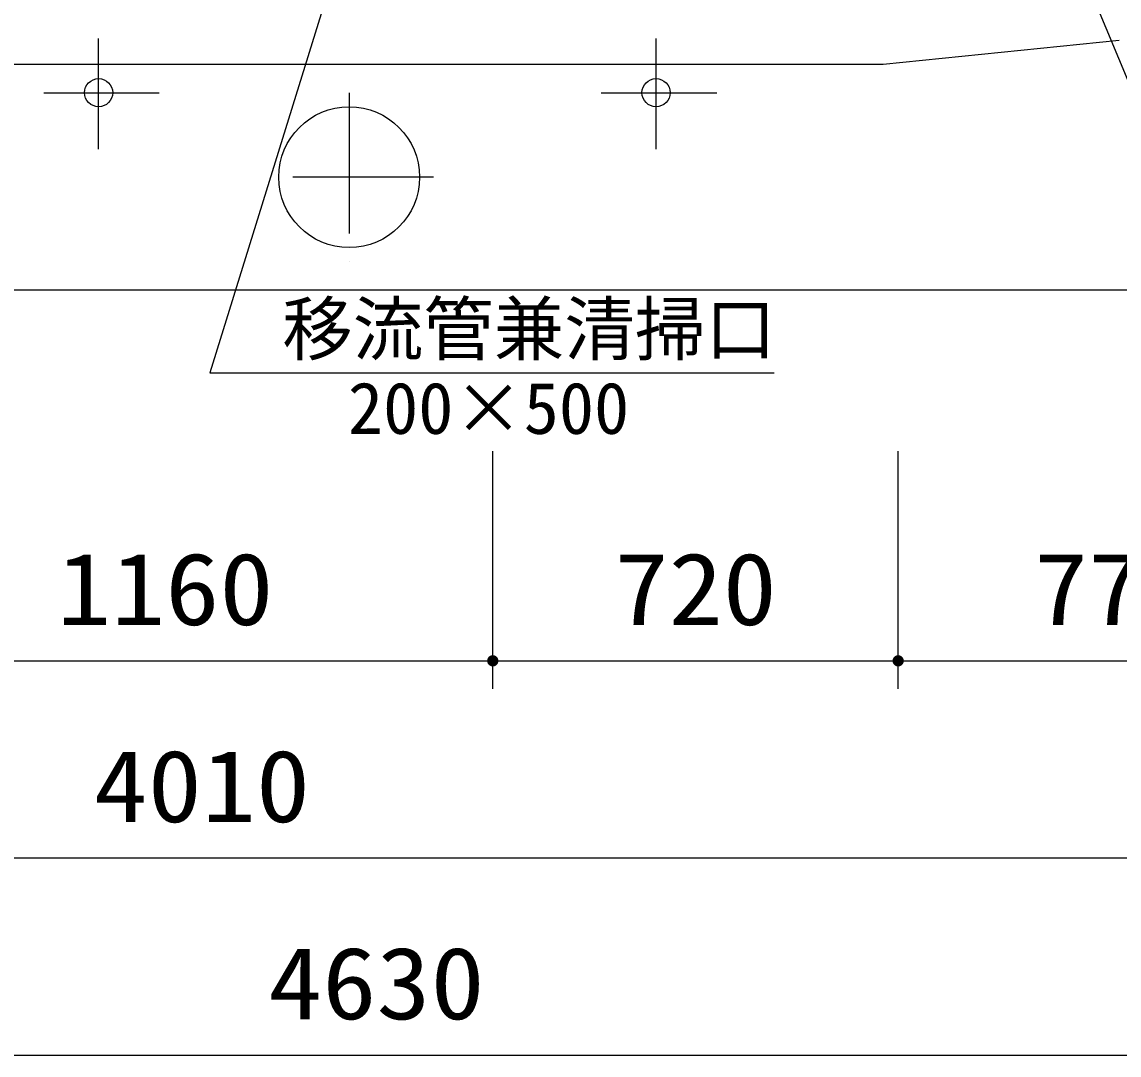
# Model space of a CAD drawing. Units: millimetres, scale not verified. Extents: x -14850 to 14850, y -10500 to 10500.
# Drawn here: x -8786 to -6838, y -2042 to -208 of the extents above; entities that cross this region are included whole.
import ezdxf
from ezdxf.enums import TextEntityAlignment as Align

# ---------------------------------------------------------------- set-up
doc = ezdxf.new("R2010")
doc.units = ezdxf.units.MM
doc.header["$LTSCALE"] = 50
doc.linetypes.add('CHAIN1', pattern=[8, 5, -1, 1, -1])
for name, color, linetype, lineweight in [('0-0_製作', 5, 'Continuous', 25), ('0-1_空気管', 3, 'Continuous', 25), ('0-4_07', 7, 'Continuous', 25)]:
    doc.layers.add(name, color=color, linetype=linetype, lineweight=lineweight)
doc.styles.add('ＭＳ ゴシック', font='')
doc.styles.get('ＭＳ ゴシック').set_extended_font_data('MS Gothic')

msp = doc.modelspace()

# ---------------------------------------------------------------- linework, layer by layer
at = {"layer": '0-0_製作', "color": 2}
for p, q in [((-7949.91, -1392.1), (-7949.91, -969.56)), ((-7229.91, -1392.1), (-7229.91, -969.56)), ((-9109.91, -1342.1), (-7949.91, -1342.1)), ((-7949.91, -1342.1), (-7229.91, -1342.1)), ((-7229.91, -1342.1), (-6459.91, -1342.1)), ((-10469.91, -1692.1), (-6459.91, -1692.1)), ((-10469.91, -2042.1), (-5839.91, -2042.1))]:
    msp.add_line(p, q, dxfattribs=at)
at = {"layer": '0-0_製作'}
for points in [[(-7959.89, -1341.47), (-7949.91, -1342.1), (-7959.91, -1342.1)], [(-7959.91, -1342.1), (-7959.6, -1344.59), (-7959.84, -1343.35)], [(-7959.91, -1342.1), (-7959.21, -1345.78), (-7959.6, -1344.59)], [(-7949.91, -1342.1), (-7959.21, -1345.78), (-7959.91, -1342.1)], [(-7959.74, -1340.23), (-7949.91, -1342.1), (-7959.89, -1341.47)], [(-7959.42, -1339.01), (-7949.91, -1342.1), (-7959.74, -1340.23)], [(-7958.96, -1337.84), (-7949.91, -1342.1), (-7959.42, -1339.01)], [(-7949.91, -1342.1), (-7958.68, -1346.92), (-7959.21, -1345.78)], [(-7958.36, -1336.74), (-7949.91, -1342.1), (-7958.96, -1337.84)], [(-7949.91, -1342.1), (-7958, -1347.98), (-7958.68, -1346.92)], [(-7957.62, -1335.73), (-7949.91, -1342.1), (-7958.36, -1336.74)], [(-7949.91, -1342.1), (-7957.2, -1348.95), (-7958, -1347.98)], [(-7956.76, -1334.81), (-7949.91, -1342.1), (-7957.62, -1335.73)], [(-7949.91, -1342.1), (-7956.29, -1349.81), (-7957.2, -1348.95)], [(-7955.79, -1334.01), (-7949.91, -1342.1), (-7956.76, -1334.81)], [(-7949.91, -1342.1), (-7955.27, -1350.54), (-7956.29, -1349.81)], [(-7954.73, -1333.34), (-7949.91, -1342.1), (-7955.79, -1334.01)], [(-7949.91, -1342.1), (-7954.17, -1351.15), (-7955.27, -1350.54)], [(-7953.6, -1332.8), (-7949.91, -1342.1), (-7954.73, -1333.34)], [(-7949.91, -1342.1), (-7953, -1351.61), (-7954.17, -1351.15)], [(-7952.4, -1332.42), (-7949.91, -1342.1), (-7953.6, -1332.8)], [(-7949.91, -1342.1), (-7951.79, -1351.92), (-7953, -1351.61)], [(-7951.17, -1332.18), (-7949.91, -1342.1), (-7952.4, -1332.42)], [(-7949.91, -1342.1), (-7950.54, -1352.08), (-7951.79, -1351.92)], [(-7951.17, -1332.18), (-7949.91, -1332.1), (-7949.91, -1342.1)], [(-7949.91, -1342.1), (-7949.91, -1352.1), (-7950.54, -1352.08)], [(-7949.91, -1332.1), (-7939.91, -1342.1), (-7949.91, -1342.1)], [(-7949.29, -1332.12), (-7939.91, -1342.1), (-7949.91, -1332.1)], [(-7949.91, -1342.1), (-7948.66, -1352.02), (-7949.91, -1352.1)], [(-7949.91, -1342.1), (-7947.43, -1351.79), (-7948.66, -1352.02)], [(-7939.91, -1342.1), (-7947.43, -1351.79), (-7949.91, -1342.1)], [(-7948.04, -1332.28), (-7939.91, -1342.1), (-7949.29, -1332.12)], [(-7946.82, -1332.59), (-7939.91, -1342.1), (-7948.04, -1332.28)], [(-7939.91, -1342.1), (-7946.23, -1351.4), (-7947.43, -1351.79)], [(-7945.66, -1333.05), (-7939.91, -1342.1), (-7946.82, -1332.59)], [(-7939.91, -1342.1), (-7945.1, -1350.86), (-7946.23, -1351.4)], [(-7944.56, -1333.66), (-7939.91, -1342.1), (-7945.66, -1333.05)], [(-7939.91, -1342.1), (-7944.04, -1350.19), (-7945.1, -1350.86)], [(-7943.54, -1334.4), (-7939.91, -1342.1), (-7944.56, -1333.66)], [(-7939.91, -1342.1), (-7943.07, -1349.39), (-7944.04, -1350.19)], [(-7942.62, -1335.26), (-7939.91, -1342.1), (-7943.54, -1334.4)], [(-7939.91, -1342.1), (-7942.21, -1348.48), (-7943.07, -1349.39)], [(-7941.82, -1336.22), (-7939.91, -1342.1), (-7942.62, -1335.26)], [(-7939.91, -1342.1), (-7941.47, -1347.46), (-7942.21, -1348.48)], [(-7941.15, -1337.28), (-7939.91, -1342.1), (-7941.82, -1336.22)], [(-7939.91, -1342.1), (-7940.87, -1346.36), (-7941.47, -1347.46)], [(-7940.62, -1338.42), (-7939.91, -1342.1), (-7941.15, -1337.28)], [(-7939.91, -1342.1), (-7940.4, -1345.19), (-7940.87, -1346.36)], [(-7940.23, -1339.61), (-7939.91, -1342.1), (-7940.62, -1338.42)], [(-7939.91, -1342.1), (-7940.09, -1343.97), (-7940.4, -1345.19)], [(-7940.23, -1339.61), (-7939.99, -1340.85), (-7939.91, -1342.1)], [(-7939.91, -1342.1), (-7939.93, -1342.73), (-7940.09, -1343.97)], [(-7239.89, -1341.47), (-7229.91, -1342.1), (-7239.91, -1342.1)], [(-7239.91, -1342.1), (-7239.6, -1344.59), (-7239.84, -1343.35)], [(-7239.91, -1342.1), (-7239.21, -1345.78), (-7239.6, -1344.59)], [(-7229.91, -1342.1), (-7239.21, -1345.78), (-7239.91, -1342.1)], [(-7239.74, -1340.23), (-7229.91, -1342.1), (-7239.89, -1341.47)], [(-7239.43, -1339.01), (-7229.91, -1342.1), (-7239.74, -1340.23)], [(-7238.96, -1337.84), (-7229.91, -1342.1), (-7239.43, -1339.01)], [(-7229.91, -1342.1), (-7238.68, -1346.92), (-7239.21, -1345.78)], [(-7238.36, -1336.74), (-7229.91, -1342.1), (-7238.96, -1337.84)], [(-7229.91, -1342.1), (-7238, -1347.98), (-7238.68, -1346.92)], [(-7237.62, -1335.73), (-7229.91, -1342.1), (-7238.36, -1336.74)], [(-7229.91, -1342.1), (-7237.2, -1348.95), (-7238, -1347.98)], [(-7236.76, -1334.81), (-7229.91, -1342.1), (-7237.62, -1335.73)], [(-7229.91, -1342.1), (-7236.29, -1349.81), (-7237.2, -1348.95)], [(-7235.79, -1334.01), (-7229.91, -1342.1), (-7236.76, -1334.81)], [(-7229.91, -1342.1), (-7235.27, -1350.54), (-7236.29, -1349.81)], [(-7234.73, -1333.34), (-7229.91, -1342.1), (-7235.79, -1334.01)], [(-7229.91, -1342.1), (-7234.17, -1351.15), (-7235.27, -1350.54)], [(-7233.6, -1332.8), (-7229.91, -1342.1), (-7234.73, -1333.34)], [(-7229.91, -1342.1), (-7233, -1351.61), (-7234.17, -1351.15)], [(-7232.4, -1332.42), (-7229.91, -1342.1), (-7233.6, -1332.8)], [(-7229.91, -1342.1), (-7231.79, -1351.92), (-7233, -1351.61)], [(-7231.17, -1332.18), (-7229.91, -1342.1), (-7232.4, -1332.42)], [(-7229.91, -1342.1), (-7230.54, -1352.08), (-7231.79, -1351.92)], [(-7231.17, -1332.18), (-7229.91, -1332.1), (-7229.91, -1342.1)], [(-7229.91, -1342.1), (-7229.91, -1352.1), (-7230.54, -1352.08)], [(-7229.91, -1332.1), (-7219.91, -1342.1), (-7229.91, -1342.1)], [(-7229.29, -1332.12), (-7219.91, -1342.1), (-7229.91, -1332.1)], [(-7229.91, -1342.1), (-7228.66, -1352.02), (-7229.91, -1352.1)], [(-7229.91, -1342.1), (-7227.43, -1351.79), (-7228.66, -1352.02)], [(-7219.91, -1342.1), (-7227.43, -1351.79), (-7229.91, -1342.1)], [(-7228.04, -1332.28), (-7219.91, -1342.1), (-7229.29, -1332.12)], [(-7226.82, -1332.59), (-7219.91, -1342.1), (-7228.04, -1332.28)], [(-7219.91, -1342.1), (-7226.23, -1351.4), (-7227.43, -1351.79)], [(-7225.66, -1333.05), (-7219.91, -1342.1), (-7226.82, -1332.59)], [(-7219.91, -1342.1), (-7225.1, -1350.86), (-7226.23, -1351.4)], [(-7224.56, -1333.66), (-7219.91, -1342.1), (-7225.66, -1333.05)], [(-7219.91, -1342.1), (-7224.04, -1350.19), (-7225.1, -1350.86)], [(-7223.54, -1334.4), (-7219.91, -1342.1), (-7224.56, -1333.66)], [(-7219.91, -1342.1), (-7223.07, -1349.39), (-7224.04, -1350.19)], [(-7222.62, -1335.26), (-7219.91, -1342.1), (-7223.54, -1334.4)], [(-7219.91, -1342.1), (-7222.21, -1348.48), (-7223.07, -1349.39)], [(-7221.82, -1336.22), (-7219.91, -1342.1), (-7222.62, -1335.26)], [(-7219.91, -1342.1), (-7221.47, -1347.46), (-7222.21, -1348.48)], [(-7221.15, -1337.28), (-7219.91, -1342.1), (-7221.82, -1336.22)], [(-7219.91, -1342.1), (-7220.87, -1346.36), (-7221.47, -1347.46)], [(-7220.62, -1338.42), (-7219.91, -1342.1), (-7221.15, -1337.28)], [(-7219.91, -1342.1), (-7220.4, -1345.19), (-7220.87, -1346.36)], [(-7220.23, -1339.61), (-7219.91, -1342.1), (-7220.62, -1338.42)], [(-7219.91, -1342.1), (-7220.09, -1343.97), (-7220.4, -1345.19)], [(-7220.23, -1339.61), (-7219.99, -1340.85), (-7219.91, -1342.1)], [(-7219.91, -1342.1), (-7219.93, -1342.73), (-7220.09, -1343.97)]]:
    msp.add_solid(points, dxfattribs=at)
at = {"layer": '0-1_空気管'}
msp.add_line((-7119.38, 402.29), (-6723.82, -548.04), dxfattribs=at)
at = {"layer": '0-1_空気管', "color": 2, "linetype": 'CHAIN1'}
for p, q in [((-8204.91, -333.32), (-8204.91, -633.32)), ((-8054.91, -483.32), (-8354.91, -483.32))]:
    msp.add_line(p, q, dxfattribs=at)
at = {"layer": '0-1_空気管', "color": 2}
msp.add_lwpolyline([(-10704.91, 2316.68), (-10704.91, -683.32), (-5704.91, -683.32)], dxfattribs=at)
at = {"layer": '0-1_空気管'}
for points in [[(-8020.18, 563.34), (-8452.13, -830.82), (-7450.11, -830.82)], [(-6837.63, -240.75), (-7256.84, -283.32), (-10036.27, -283.32)]]:
    msp.add_lwpolyline(points, dxfattribs=at)
at = {"layer": '0-1_空気管', "color": 2}
msp.add_circle((-8204.91, -483.32), 125, dxfattribs=at)
at = {"layer": '0-4_07'}
for p, q in [((-8649.91, -433.53), (-8649.91, -237.04)), ((-7659.91, -433.53), (-7659.91, -237.04)), ((-8747.24, -333.32), (-8542.09, -333.32)), ((-7757.24, -333.32), (-7552.09, -333.32))]:
    msp.add_line(p, q, dxfattribs=at)
for centre in [(-8649.91, -333.32), (-7659.91, -333.32)]:
    msp.add_circle(centre, 25, dxfattribs=at)

# ---------------------------------------------------------------- texts
at = {"layer": '0-0_製作', "color": 4, "style": 'ＭＳ ゴシック', "width": 1.1}
for s, p in [('1160', (-8723.66, -1317.1)), ('720', (-7733.66, -1317.1)), ('770', (-6988.66, -1317.1)), ('4010', (-8658.66, -1667.1)), ('4630', (-8348.66, -2017.1))]:
    msp.add_text(s, height=128.4, dxfattribs=at).set_placement(p, align=Align.BOTTOM_LEFT)
at = {"layer": '0-1_空気管', "color": 4, "style": 'ＭＳ ゴシック'}
for s, p in [('移流管兼清掃口', (-8323.7, -826.22)), ('200×500', (-8207.13, -966.71))]:
    msp.add_text(s, height=91.79, dxfattribs=at).set_placement(p, align=Align.BOTTOM_LEFT)

doc.saveas('drawing.dxf')
